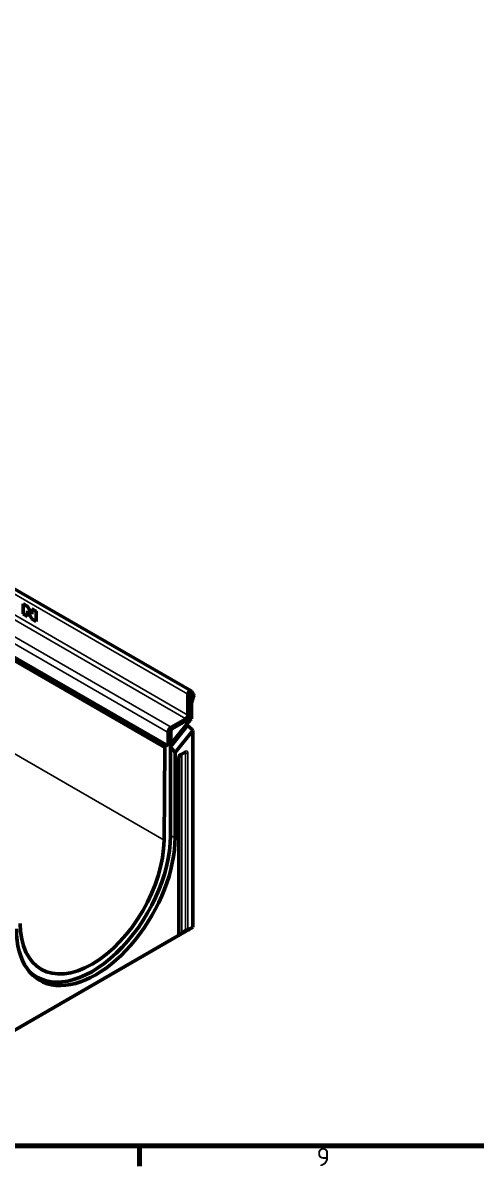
# Model space of a CAD drawing. Header units: millimetres. Extents: x 0 to 2219, y -32 to 1188.
# Drawn here: x 375.6 to 550.2, y 32.2 to 472.4 of the extents above; entities that cross this region are included whole.
import ezdxf

# ---------------------------------------------------------------- set-up
doc = ezdxf.new("R2010")
doc.units = ezdxf.units.MM
doc.header["$LTSCALE"] = 2
for name, color, linetype, lineweight in [('Rahmen (ISO)', 7, 'Continuous', 70), ('Sichtbar (ISO)', 7, 'Continuous', 50), ('Sichtbar schmal (ISO)', 7, 'Continuous', 25)]:
    doc.layers.add(name, color=color, linetype=linetype, lineweight=lineweight)
doc.styles.add('Notiztext (DIN)', font='isocpeur.ttf')

# ---------------------------------------------------------------- blocks, each defined once
blk = doc.blocks.new('Ränder Standardrahmen')
at = {"layer": 'Rahmen (ISO)'}
blk.add_line((210.25, 20), (210.25, 16.1), dxfattribs=at)
at = {"layer": 'Rahmen (ISO)', "flags": 128}
blk.add_lwpolyline([(20, 20), (20, 574), (821, 574), (821, 20), (20, 20)], dxfattribs=at)
at = {"layer": 'Rahmen (ISO)', "insert": (244.37, 16.1), "char_height": 3.5, "attachment_point": 7, "style": 'Notiztext (DIN)'}
blk.add_mtext('9', dxfattribs=at)

msp = doc.modelspace()

# ---------------------------------------------------------------- linework, layer by layer
at = {"layer": 'Sichtbar (ISO)'}
for p, q in [((157.833, 378.313), (440.393, 215.177)), ((148.989, 357.116), (431.549, 193.98)), ((375.687, 248.767), (377.385, 247.787)), ((375.687, 244.848), (375.687, 248.767)), ((375.73, 248.694), (375.741, 248.736)), ((377.367, 247.749), (375.73, 248.694)), ((375.73, 248.694), (375.73, 244.872)), ((375.732, 248.741), (375.732, 248.702)), ((377.367, 247.749), (377.393, 247.772)), ((379.124, 244.705), (377.367, 247.749)), ((377.385, 247.787), (379.082, 244.848)), ((379.082, 246.808), (380.779, 245.828)), ((379.082, 244.848), (379.082, 246.808)), ((379.124, 246.734), (379.135, 246.776)), ((380.736, 245.803), (379.124, 246.734)), ((379.124, 246.734), (379.124, 244.705)), ((379.126, 246.782), (379.126, 246.742)), ((375.687, 244.848), (375.73, 244.872)), ((377.385, 243.868), (375.687, 244.848)), ((375.73, 244.872), (377.342, 243.942)), ((377.342, 243.942), (377.342, 245.971)), ((377.342, 245.971), (379.099, 242.927)), ((377.342, 243.942), (377.385, 243.93)), ((377.35, 243.939), (377.385, 243.92)), ((377.385, 245.828), (377.394, 245.881)), ((377.385, 245.828), (377.385, 243.868)), ((379.082, 242.888), (377.385, 245.828)), ((377.387, 245.841), (377.387, 245.893)), ((379.082, 244.848), (379.124, 244.811)), ((379.082, 242.888), (379.115, 242.918)), ((380.779, 241.909), (379.082, 242.888)), ((379.099, 242.927), (380.736, 241.982)), ((379.124, 244.797), (379.108, 244.825)), ((380.736, 245.803), (380.779, 245.828)), ((380.736, 241.982), (380.736, 245.803)), ((380.779, 245.828), (380.779, 241.909)), ((380.736, 241.982), (380.779, 241.971)), ((380.744, 241.98), (380.779, 241.96)), ((430.276, 193.409), (367.13, 229.866)), ((439.186, 205.901), (439.186, 213.903)), ((439.751, 214.229), (439.751, 206.228)), ((440.847, 213.225), (440.016, 214.462)), ((440.099, 210.398), (440.861, 212.948)), ((440.51, 215.066), (441.341, 213.828)), ((441.383, 212.998), (440.622, 210.448)), ((440.034, 209.984), (440.034, 203.952)), ((440.6, 210.31), (440.6, 204.431)), ((432.663, 194.781), (440.034, 203.952)), ((432.68, 201.165), (438.337, 204.431)), ((438.337, 203.778), (432.68, 200.512)), ((433.105, 200.594), (440.034, 204.595)), ((440.034, 204.595), (439.405, 204.958)), ((440.034, 204.105), (440.6, 204.431)), ((431.549, 193.98), (431.549, 199.206)), ((432.115, 199.532), (432.115, 194.307)), ((439.072, 201.917), (432.443, 193.67)), ((432.663, 200.195), (432.663, 194.781)), ((441.024, 199.884), (434.236, 191.439)), ((438.791, 202.405), (439.072, 201.917)), ((439.072, 201.917), (440.81, 200.293)), ((441.024, 199.884), (440.81, 200.293)), ((441.024, 199.884), (441.024, 124.17)), ((430.276, 193.409), (430.842, 194.388)), ((432.115, 194.307), (431.549, 193.98)), ((432.663, 194.781), (432.115, 194.838)), ((429.992, 157.677), (430.276, 193.409)), ((434.236, 191.439), (432.443, 193.67)), ((432.443, 159.387), (432.443, 193.67)), ((434.236, 158.789), (434.236, 191.439)), ((435.733, 189.458), (435.733, 121.438)), ((437.937, 191.53), (436.426, 190.658)), ((363.525, 79.426), (441.024, 124.17))]:
    msp.add_line(p, q, dxfattribs=at)
for centre, major_axis, ratio, start_param, end_param in [((439.893, 214.311), (0.5, 0.866), 0.5773503, 6.00727, 8.6393798), ((439.893, 214.311), (0.1, 0.173), 0.5773503, 6.00727, 8.6393798), ((440.6, 212.923), (0.2, 0.346), 0.5773503, 5.102996, 6.00727), ((440.6, 212.923), (0.6, 1.039), 0.5773503, 5.102996, 6.00727), ((440.883, 210.473), (0.6, 1.039), 0.5773503, 1.9614034, 2.3561945), ((440.883, 210.473), (-0.2, -0.346), 0.5773503, 5.102996, 5.4977871), ((438.337, 205.411), (-1, -1.732), 0.5773503, 0.7853982, 2.3561945), ((438.337, 205.411), (0.6, 1.039), 0.5773503, 3.9269908, 5.4977871), ((432.68, 199.859), (0.8, 1.386), 0.5773503, 0.7853982, 2.3561945), ((432.68, 199.859), (-0.4, -0.693), 0.5773503, 3.9269908, 5.4977871), ((438.156, 196.698), (10.54, -5.142), 0.0751375, 2.1552854, 2.1817501), ((433.105, 199.614), (0.6, 1.039), 0.5773503, 0.7853982, 1.3332471), ((403.689, 141.153), (-21.6, -37.412), 0.5773503, 5.4977871, 8.6393798), ((402.275, 141.969), (-21.332, -36.948), 0.5773503, 6.1250156, 8.6393798), ((402.275, 141.969), (-19.6, -33.948), 0.5773503, 5.5070076, 8.6301594), ((438.63, 123.711), (0.75, -0.433), 0.6397651, 4.5426146, 5.8516116), ((435.347, 121.816), (-0.172, -0.918), 0.6100176, 0.4818024, 0.5595518), ((434.933, 121.577), (0.727, -0.42), 0.7976565, 5.9293609, 6.7147591), ((439.347, 124.125), (-0.362, -1.027), 0.4482306, 0.4040531, 0.4818024)]:
    msp.add_ellipse(centre, major_axis=major_axis, ratio=ratio, start_param=start_param, end_param=end_param, dxfattribs=at)
for points, knots in [([(436.426, 190.658), (436.384, 190.634), (436.336, 190.6), (436.235, 190.516), (436.183, 190.464), (436.081, 190.347), (436.031, 190.281), (435.941, 190.141), (435.901, 190.066), (435.832, 189.916), (435.803, 189.841), (435.761, 189.696), (435.748, 189.628), (435.735, 189.527), (435.733, 189.49), (435.733, 189.458)], [-0.7518794, -0.7518794, -0.7518794, -0.7518794, -0.5295497, -0.5295497, -0.3045128, -0.3045128, -0.0776085, -0.0776085, 0.1499664, 0.1499664, 0.3774314, 0.3774314, 0.6038701, 0.6038701, 0.7518794, 0.7518794, 0.7518794, 0.7518794]), ([(438.047, 191.578), (438.047, 191.578), (438.046, 191.578), (438.042, 191.577), (438.035, 191.575), (438.016, 191.569), (438.003, 191.564), (437.973, 191.55), (437.956, 191.541), (437.937, 191.53)], [0.40096706, 0.40096706, 0.40096706, 0.40096706, 0.44805674, 0.44805674, 0.54933097, 0.54933097, 0.65060519, 0.65060519, 0.75187941, 0.75187941, 0.75187941, 0.75187941])]:
    msp.add_open_spline(points, degree=3, knots=knots, dxfattribs=at)
at = {"layer": 'Sichtbar schmal (ISO)'}
for p, q in [((439.186, 213.903), (156.626, 377.039)), ((438.337, 204.431), (155.777, 367.567)), ((439.186, 205.901), (156.626, 369.037)), ((431.549, 199.206), (148.989, 362.342)), ((432.68, 201.165), (150.12, 364.301)), ((429.992, 157.677), (149.978, 319.343)), ((440.847, 213.225), (439.751, 213.857)), ((440.861, 212.948), (439.751, 213.589)), ((440.016, 214.462), (439.962, 214.493)), ((440.099, 210.398), (439.751, 210.599)), ((440.034, 209.984), (439.751, 210.147)), ((432.963, 200.675), (433.105, 200.594)), ((435.817, 121.434), (435.817, 189.873)), ((436.592, 191.024), (438.103, 191.897)), ((436.783, 190.864), (436.783, 122.476)), ((438.23, 191.192), (437.469, 191.26)), ((438.23, 123.311), (438.23, 191.192)), ((439.195, 191.266), (439.195, 123.117)), ((435.499, 120.983), (435.499, 189.131)), ((434.236, 158.789), (432.443, 159.387)), ((436.783, 122.476), (438.23, 123.311)), ((435.731, 121.384), (435.817, 121.434))]:
    msp.add_line(p, q, dxfattribs=at)
for centre, major_axis, ratio, start_param, end_param in [((436.67, 189.717), (0.8, 1.386), 0.6174122, 0.8189169, 2.3226757), ((434.933, 189.458), (0.8, 0), 0.5773503, 5.4977871, 6.2831853), ((436.026, 191.351), (0.4, -0.693), 0.5773503, 0, 0.7853982), ((437.537, 192.223), (0.4, -0.693), 0.5773503, 0, 0.7853982), ((437.459, 190.825), (0.73, 0.68), 0.4468031, 5.6671572, 6.6337207), ((438.024, 190.499), (0.856, 1.482), 0.5398878, 5.5313059, 7.0350647), ((438.63, 191.592), (0.8, 0), 0.5773503, 4.1887902, 5.4977871), ((435.251, 121.761), (0.4, -0.693), 0.5773503, 0, 0.7853982), ((436.383, 122.414), (0.766, 1.018), 0.2277351, 3.6329895, 4.9419865), ((437.183, 122.876), (0.4, -0.693), 0.6947466, 4.896439, 6.2831853)]:
    msp.add_ellipse(centre, major_axis=major_axis, ratio=ratio, start_param=start_param, end_param=end_param, dxfattribs=at)

# ---------------------------------------------------------------- block references
at = {"xscale": 2, "yscale": 2, "zscale": 2}
msp.add_blockref('Ränder Standardrahmen', (0, 0), dxfattribs=at)

doc.saveas('drawing.dxf')
